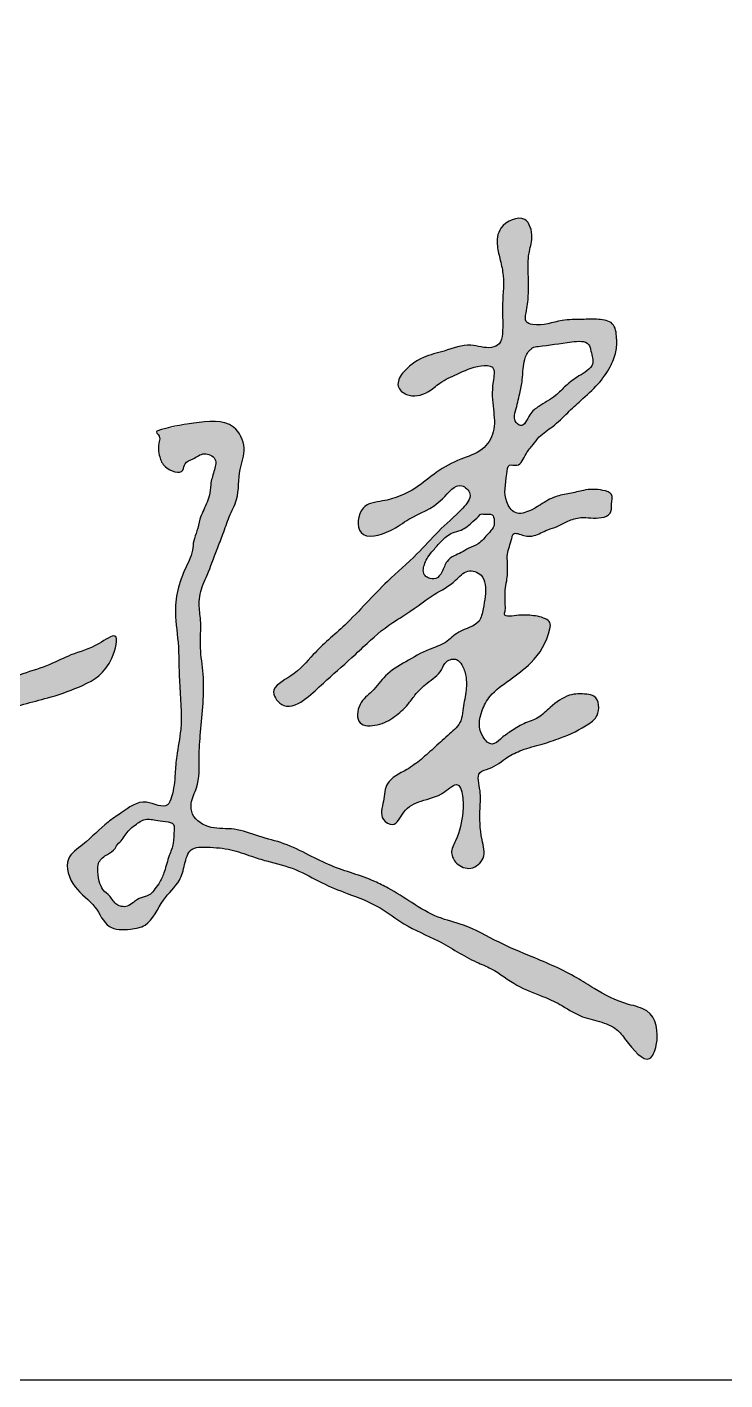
# Model space of a CAD drawing. Extents: x 28773 to 175644, y 7355 to 486294.
# Drawn here: x 151777 to 152197, y 141951 to 142765 of the extents above; entities that cross this region are included whole.
import ezdxf

# ---------------------------------------------------------------- set-up
doc = ezdxf.new("R2010")
doc.units = 0
doc.header["$LTSCALE"] = 1000
doc.header["$MEASUREMENT"] = 0
doc.layers.add('文字和字符', color=7, linetype='Continuous')

msp = doc.modelspace()

# ---------------------------------------------------------------- hatches: boundary and pattern name
at = {"layer": '文字和字符'}
h = msp.add_hatch(color=6, dxfattribs=at)
edge = h.paths.add_edge_path()
edge.add_spline(control_points=[(151399.21, 142613.22), (151399.44, 142613.18), (151424.33, 142614.33), (151437.08, 142627.97), (151455.79, 142634.66), (151473.65, 142637.11), (151492.49, 142627.44), (151497, 142607.67), (151494.49, 142589.5), (151492.58, 142572.06), (151476.99, 142555.3), (151462.75, 142535.69), (151443.28, 142515.42), (151421.51, 142496.47), (151404.26, 142472.25), (151382.44, 142457.99), (151370.45, 142442.51), (151361.48, 142434.85), (151357.74, 142427.59), (151363.17, 142419.01), (151377.55, 142426.37), (151392.91, 142424.42), (151410.26, 142408.5), (151397.88, 142387.21), (151392.92, 142368.47), (151388.02, 142353.53), (151381.98, 142340.46), (151381.97, 142327.62), (151379.07, 142318.15), (151384.07, 142309.88), (151391.42, 142309.29), (151394.82, 142304.48), (151398.56, 142299.25), (151405.53, 142301.98), (151412.51, 142303.12), (151420.62, 142307.55), (151429.83, 142312.69), (151440.94, 142316.18), (151450.42, 142323.39), (151461.13, 142329.85), (151474.11, 142337.59), (151488.25, 142346.01), (151501.3, 142354.49), (151513.58, 142362.95), (151528.26, 142371.85), (151539.34, 142382.83), (151554.96, 142388.9), (151551.95, 142399.62), (151551.14, 142408.29), (151550.93, 142418.45), (151552.75, 142428.12), (151553.28, 142438.52), (151555.94, 142449.11), (151561.01, 142464.8), (151574.74, 142479.02), (151586.55, 142497.09), (151599.07, 142508.71), (151607.9, 142517.88), (151617.22, 142525.79), (151615.81, 142539.64), (151619, 142557.5), (151624.37, 142576.45), (151627.31, 142609.01), (151630.54, 142643.07), (151627.85, 142679.28), (151626.73, 142703.54), (151620.25, 142720.12), (151615.22, 142730.47), (151610.06, 142745.43), (151602.9, 142733.57), (151586.77, 142727.84), (151584.21, 142751.51), (151595.85, 142763.39), (151612.69, 142764.57), (151627.07, 142753.83), (151635.9, 142737.8), (151642.92, 142717.35), (151643.85, 142697.07), (151643.71, 142677.88), (151643.81, 142658.97), (151643.42, 142634.94), (151645, 142607.67), (151639.43, 142580.68), (151641, 142563.31), (151635.27, 142543.2), (151655.52, 142553.41), (151666.85, 142564.5), (151687.61, 142577.25), (151708.74, 142584.97), (151727.56, 142594.17), (151745.81, 142601.44), (151765.87, 142592.1), (151770.98, 142571.79), (151766.65, 142554.33), (151759.17, 142536.74), (151741.45, 142523.08), (151721.37, 142502.27), (151695.23, 142480.58), (151667.86, 142459.53), (151646.08, 142438.51), (151629.17, 142426.73), (151607.25, 142417.05), (151612.19, 142389.6), (151605.36, 142369.85), (151605.44, 142357.68), (151603.23, 142348.67), (151614.66, 142346.87), (151624.95, 142347.23), (151642.28, 142344.66), (151662.9, 142346.03), (151683.77, 142345.04), (151700.53, 142350.55), (151715.7, 142353.35), (151731.67, 142360.6), (151752.32, 142365.95), (151771.31, 142375.38), (151789.99, 142380.43), (151805.12, 142388.53), (151817.07, 142390.91), (151833.58, 142403.06), (151827.42, 142377.83), (151812.32, 142368.98), (151788.43, 142360.39), (151765.4, 142355.73), (151743.78, 142345.78), (151723.62, 142339.34), (151701.21, 142334.87), (151677.47, 142333.09), (151650.97, 142330.62), (151627.24, 142329.91), (151611.47, 142332.5), (151601.47, 142333.71), (151598.23, 142321.13), (151594.59, 142285.39), (151586, 142236.3), (151582.29, 142187.63), (151579.59, 142162.5), (151591.22, 142149.98), (151601.37, 142148.38), (151614.61, 142149.37), (151629.42, 142168.82), (151651.39, 142186.28), (151667, 142214.66), (151684.6, 142231.95), (151693.67, 142253.38), (151706.63, 142270.71), (151711.58, 142287.18), (151730.13, 142306.99), (151729, 142282.76), (151719.95, 142267.95), (151708.86, 142245.28), (151691.85, 142224.51), (151677.14, 142198.25), (151653.34, 142175.29), (151631.41, 142147.29), (151610, 142134.7), (151594.66, 142121.28), (151583.15, 142130.32), (151577.37, 142139.88), (151567.09, 142149.75), (151565.53, 142169.37), (151570.15, 142191.03), (151569.48, 142217.14), (151572.68, 142243.32), (151576.31, 142268.8), (151579.5, 142295.43), (151583.3, 142317.87), (151587.9, 142336.03), (151585.3, 142348.16), (151574.74, 142354.68), (151566.98, 142363.11), (151563.63, 142374.39), (151548.32, 142374.26), (151536.84, 142359.85), (151515.12, 142343.9), (151491.87, 142328.51), (151463.86, 142315.38), (151440.81, 142301.71), (151421.07, 142284.96), (151399.87, 142287.02), (151389.79, 142275.91), (151379.51, 142269.42), (151369.85, 142273.2), (151364.02, 142267.26), (151364.96, 142257.92), (151363.17, 142245.8), (151368.66, 142232.67), (151369.42, 142216.93), (151356.21, 142201.92), (151353.4, 142181.75), (151347.49, 142165.25), (151336.63, 142149.03), (151356.17, 142142.97), (151357.69, 142161.71), (151367.42, 142175.54), (151378, 142182.98), (151392.59, 142200.81), (151387.38, 142178.76), (151379.95, 142171.05), (151373.85, 142162.01), (151369.02, 142153.61), (151363.05, 142146.83), (151358.17, 142140.23), (151353.2, 142129.49), (151340.83, 142132.18), (151326.85, 142120.9), (151326.86, 142145.57), (151328.8, 142158.26), (151331.52, 142172.99), (151337.58, 142184.1), (151342.58, 142196), (151351.78, 142206.44), (151354.33, 142219.75), (151354.16, 142232.76), (151352.68, 142244.38), (151347.1, 142256.25), (151343.29, 142272.96), (151347.22, 142294.35), (151356.56, 142314.21), (151364.4, 142335.76), (151374.62, 142355.35), (151379.25, 142373.47), (151383.51, 142386.09), (151387.96, 142394.05), (151387.77, 142404.34), (151373.42, 142409.51), (151360.11, 142402.96), (151346.81, 142395.62), (151334.04, 142394.7), (151323.22, 142396.14), (151310.07, 142405.38), (151342.51, 142421.36), (151354.93, 142447.82), (151393.24, 142486.4), (151423.49, 142518.66), (151448.82, 142551.17), (151465.8, 142567.54), (151480.16, 142584.65), (151484.03, 142605.8), (151473.1, 142621.1), (151453.11, 142627.17), (151439.44, 142603.68), (151415.31, 142602.7), (151395, 142591.67), (151382.52, 142615.51), (151399.1, 142613.24), (151399.21, 142613.22)], knot_values=[0, 0, 0, 0, 29.830329, 58.917813, 87.403057, 108.106156, 133.178165, 167.21185, 183.493575, 210.674955, 237.313626, 275.867732, 312.375317, 353.761043, 395.875537, 434.582879, 460.669761, 476.274997, 484.417806, 491.620343, 511.676156, 536.924503, 555.692553, 598.362356, 618.348177, 639.189191, 663.45492, 677.063063, 692.317653, 702.959274, 711.943659, 720.14469, 726.927846, 735.80548, 746.57076, 757.657127, 773.391329, 790.76732, 805.441898, 822.594095, 842.866694, 868.323001, 891.127033, 907.573393, 930.634575, 961.258613, 976.688727, 988.002723, 1001.170801, 1014.557807, 1029.617846, 1042.133039, 1057.768168, 1075.005198, 1109.99381, 1138.042246, 1164.89526, 1180.29965, 1191.874738, 1213.241442, 1232.349281, 1268.725268, 1294.322921, 1368.395782, 1410.724556, 1445.044845, 1469.944393, 1480.867815, 1499.328512, 1508.741629, 1526.286567, 1555.649157, 1570.573337, 1593.98259, 1617.984445, 1641.382666, 1669.439815, 1707.291974, 1725.035697, 1749.43332, 1786.029801, 1824.844218, 1863.911625, 1895.042411, 1908.396405, 1926.997455, 1954.733646, 1988.605585, 2022.407336, 2049.221687, 2076.673409, 2100.00089, 2131.565175, 2154.184674, 2175.023051, 2209.537897, 2244.846276, 2295.987218, 2350.394106, 2388.904508, 2420.906973, 2437.842954, 2481.538585, 2513.67034, 2525.068719, 2534.685067, 2544.923321, 2563.314623, 2581.768155, 2615.884833, 2650.046285, 2667.232328, 2688.872495, 2714.057646, 2739.784309, 2777.467879, 2801.534699, 2820.718126, 2846.219989, 2860.698517, 2879.243585, 2912.659008, 2940.608915, 2982.423161, 3010.685784, 3039.178412, 3070.401495, 3105.567192, 3138.040416, 3181.77967, 3202.070017, 3207.318711, 3220.228211, 3244.089956, 3371.102495, 3414.225609, 3453.462193, 3467.26996, 3480.300078, 3495.079726, 3519.973063, 3575.220664, 3613.131208, 3652.775903, 3675.917744, 3710.071084, 3737.577823, 3760.456026, 3779.026476, 3804.406012, 3842.427404, 3879.53793, 3916.903526, 3966.451123, 4017.131972, 4061.072175, 4074.638395, 4092.565028, 4109.947309, 4123.823044, 4149.665691, 4185.989873, 4217.238435, 4257.446297, 4295.790415, 4324.39685, 4369.00823, 4390.680082, 4401.809145, 4417.703641, 4439.204356, 4450.588858, 4460.404255, 4494.065203, 4522.530802, 4573.458554, 4609.521342, 4650.912748, 4685.917862, 4712.736046, 4730.120946, 4746.286022, 4759.95949, 4766.863435, 4776.672561, 4797.16942, 4817.291784, 4834.860476, 4859.323634, 4896.066848, 4914.918931, 4939.065769, 4952.349318, 4974.17708, 4996.946, 5022.500289, 5038.394722, 5059.260572, 5074.696393, 5090.132213, 5102.860644, 5115.363234, 5127.279907, 5137.839505, 5160.110254, 5171.91017, 5195.838718, 5221.384366, 5238.430758, 5255.298426, 5274.238989, 5291.838335, 5311.960699, 5328.55338, 5346.364767, 5359.960569, 5382.934513, 5416.477261, 5448.016954, 5474.30002, 5511.880375, 5539.40652, 5552.058861, 5566.94274, 5578.03298, 5588.729847, 5622.382906, 5636.081831, 5651.985781, 5673.57334, 5685.092373, 5703.046221, 5778.830378, 5827.289368, 5921.873186, 5965.463367, 5998.231583, 6019.778213, 6058.791881, 6074.951846, 6095.085564, 6133.666904, 6164.015928, 6195.290173, 6213.346315, 6227.672688, 6227.672688, 6227.672688, 6227.672688], degree=3, periodic=0)
edge = h.paths.add_edge_path(flags=16)
edge.add_spline(control_points=[(151607.84, 142498.2), (151607.74, 142498.13), (151598.95, 142490.81), (151596.53, 142482.66), (151590.26, 142474.81), (151585.56, 142467.22), (151580.25, 142458.34), (151576.46, 142448.01), (151571.11, 142437.93), (151568.55, 142428.87), (151567.3, 142421.76), (151567.41, 142415.4), (151567.86, 142410.01), (151569.39, 142405.13), (151575.73, 142403.01), (151581.67, 142409.35), (151590.48, 142413.56), (151597.5, 142420.72), (151605.55, 142424.79), (151608.84, 142432), (151607.32, 142440.35), (151608.17, 142450.98), (151607.3, 142463.34), (151614.12, 142472.92), (151618.08, 142482.26), (151616.67, 142490.45), (151618.74, 142498.53), (151612.87, 142499.95), (151607.88, 142498.23), (151607.84, 142498.2)], knot_values=[0, 0, 0, 0, 15.16178, 26.885115, 40.319645, 54.966413, 64.568744, 83.231373, 100.644648, 111.873825, 122.261764, 130.597594, 138.137919, 145.255344, 149.904189, 163.057972, 176.277051, 191.533217, 204.002706, 212.709306, 222.244258, 238.518955, 257.638434, 271.136509, 286.704711, 297.422187, 307.353728, 313.519692, 320.456367, 320.456367, 320.456367, 320.456367], degree=3, periodic=0)
edge = h.paths.add_edge_path(flags=16)
edge.add_spline(control_points=[(151629.93, 142517.06), (151630.16, 142517.24), (151651.6, 142533.96), (151666.13, 142545.03), (151683.77, 142556.9), (151702.6, 142568.61), (151723.35, 142570), (151740.79, 142576.83), (151750.05, 142569.87), (151757.79, 142562.46), (151748.09, 142546.05), (151727.78, 142532.28), (151708.08, 142506.76), (151684.39, 142490.09), (151666.72, 142475.74), (151652.45, 142463.86), (151639.89, 142454.5), (151629.82, 142447.44), (151625.87, 142439.06), (151614.3, 142436.13), (151617.05, 142452.22), (151616.91, 142464.24), (151629.47, 142473.96), (151627.91, 142487.35), (151628.01, 142498.57), (151628.51, 142506.77), (151627.53, 142512.48), (151629.89, 142517.03), (151629.93, 142517.06)], knot_values=[0, 0, 0, 0, 36.430419, 65.187197, 91.419752, 121.899033, 155.898168, 179.129599, 191.187594, 202.563458, 218.937757, 256.902618, 310.337733, 348.658026, 377.380118, 405.122206, 425.745844, 443.117225, 454.890005, 463.601594, 481.231921, 499.962837, 517.902498, 538.606138, 551.160941, 565.957672, 570.889886, 577.866804, 577.866804, 577.866804, 577.866804], degree=3, periodic=0)
edge = h.paths.add_edge_path(flags=16)
edge.add_spline(control_points=[(151569.78, 142381.97), (151569.77, 142382.08), (151575.65, 142391.69), (151582.09, 142394.19), (151587.33, 142397.66), (151595.14, 142398.09), (151592.52, 142388.52), (151593.63, 142380.98), (151592.6, 142373.04), (151591, 142366.61), (151590.71, 142361.29), (151586.62, 142358.95), (151581.77, 142360.38), (151578.95, 142365.49), (151575.8, 142370.02), (151572.85, 142374.89), (151569.17, 142377.01), (151569.78, 142381.95), (151569.78, 142381.97)], knot_values=[0, 0, 0, 0, 13.966431, 26.642221, 32.867363, 40.668687, 50.865474, 62.813241, 75.541774, 82.709236, 91.158043, 95.563358, 100.25464, 110.515602, 118.401257, 123.681007, 133.675528, 136.491121, 136.491121, 136.491121, 136.491121], degree=3, periodic=0)
edge = h.paths.add_edge_path(flags=16)
edge.add_spline(control_points=[(151364.35, 142295.03), (151364.36, 142295.12), (151369.89, 142304.63), (151378.35, 142302.31), (151384.75, 142300.79), (151389.46, 142298.19), (151390.16, 142292.65), (151387.89, 142288.24), (151386.33, 142282.6), (151380.9, 142280.17), (151373.99, 142279.31), (151364.5, 142277.48), (151362.47, 142286.22), (151361.45, 142290.75), (151364.35, 142294.98), (151364.35, 142295.03)], knot_values=[0, 0, 0, 0, 11.122688, 25.410392, 33.76565, 39.259742, 46.34399, 54.032835, 60.099225, 69.754386, 75.753906, 90.734986, 100.54138, 106.793197, 112.698594, 112.698594, 112.698594, 112.698594], degree=3, periodic=0)
h = msp.add_hatch(color=6, dxfattribs=at)
edge = h.paths.add_edge_path()
edge.add_spline(control_points=[(152003.05, 142556.48), (152003.16, 142556.61), (152015.69, 142568.18), (152028.76, 142569.2), (152042.93, 142575.45), (152053.95, 142570.61), (152062.22, 142573.82), (152063.8, 142583.63), (152062.37, 142596.87), (152064.61, 142611.92), (152061.94, 142624.2), (152059.45, 142633.5), (152060.29, 142645.87), (152077.84, 142653.49), (152082.02, 142638.17), (152078.23, 142627.84), (152078.69, 142615.91), (152078.92, 142603.71), (152077.94, 142594.98), (152076.08, 142587.11), (152086.51, 142584.17), (152096.79, 142588.82), (152110.48, 142588.74), (152120.22, 142589.23), (152130.74, 142587.62), (152132, 142577.65), (152131.8, 142568.92), (152127.76, 142559.23), (152120.56, 142549.25), (152111.03, 142540.93), (152101.94, 142532.49), (152094.19, 142524.55), (152085.84, 142519.68), (152081.46, 142513.14), (152076.59, 142508.28), (152074.1, 142499.73), (152066.17, 142502.51), (152065.44, 142490.85), (152063.05, 142482.26), (152070.4, 142470.64), (152079.67, 142473.48), (152086.8, 142477.99), (152094.31, 142482.78), (152103.49, 142483.94), (152112.94, 142486.7), (152121.13, 142487.08), (152130.15, 142484.3), (152128.33, 142477.85), (152129.07, 142471.6), (152120.08, 142468.4), (152111.69, 142470.77), (152102.51, 142467.94), (152096.42, 142464.29), (152089.32, 142462.33), (152083.04, 142458.58), (152076.26, 142458.18), (152069.5, 142461.74), (152068.32, 142454.4), (152065.71, 142449.4), (152066.19, 142442.05), (152066.24, 142436.75), (152065.73, 142431.26), (152064.56, 142426.29), (152064.91, 142421.37), (152064.7, 142417.31), (152065.11, 142414.36), (152063.16, 142409.27), (152073.23, 142411.43), (152080.26, 142410.99), (152087.06, 142410.27), (152092.34, 142406.84), (152090.5, 142395.64), (152082.67, 142383.27), (152067.81, 142372.33), (152056.2, 142364.29), (152049.37, 142352.23), (152048.05, 142340.5), (152056.68, 142331.72), (152062.42, 142337.42), (152068.37, 142341.31), (152075.73, 142346.3), (152085.03, 142348.79), (152092.64, 142356.76), (152102.08, 142363.85), (152111.77, 142363.98), (152121.08, 142362.44), (152122.12, 142350.96), (152111.82, 142343.19), (152100.41, 142337.9), (152086.62, 142333.31), (152075.61, 142330.7), (152064.87, 142325.43), (152058.03, 142319.2), (152046.61, 142316.82), (152050.55, 142305.07), (152049.17, 142292.48), (152049.64, 142278.94), (152053.79, 142265.19), (152044.46, 142257.07), (152035.47, 142260.79), (152031.17, 142268.51), (152037.02, 142278.52), (152039.26, 142289.99), (152039.71, 142300.46), (152037.11, 142312.68), (152026.02, 142301.87), (152015.04, 142300.34), (152003.44, 142294.85), (151998.97, 142282.87), (151988.53, 142289.11), (151992.14, 142299.31), (151992.42, 142311.97), (152004.97, 142317.36), (152014.42, 142324.41), (152022.75, 142332.05), (152030.82, 142339.35), (152038.44, 142345.96), (152039.28, 142355.51), (152041.33, 142364.21), (152041.71, 142373.8), (152039.44, 142380.53), (152035.48, 142385.56), (152028.62, 142383.94), (152026.13, 142375.93), (152017.81, 142370.85), (152011, 142363.98), (152005.63, 142356.26), (151998.2, 142349.54), (151989.04, 142344.56), (151974.79, 142343.97), (151976.09, 142358.91), (151985.64, 142365.08), (151992.65, 142376.01), (152005.32, 142383.28), (152017.14, 142390.26), (152029.2, 142393.79), (152036.92, 142402.69), (152049.53, 142404.54), (152051.9, 142417.49), (152054, 142426.63), (152050.71, 142436.4), (152041.25, 142439.27), (152033.76, 142429.72), (152019.39, 142422.72), (152008.36, 142413.36), (151993.94, 142405.03), (151984.07, 142396.48), (151970.14, 142383.12), (151957.27, 142372.32), (151945.81, 142360.99), (151932.51, 142352.87), (151921.27, 142367.13), (151939.02, 142374.95), (151950.07, 142389.44), (151971.67, 142407.07), (151990.37, 142429.13), (152010.69, 142446.11), (152024.83, 142462.41), (152036.25, 142471.74), (152046.11, 142483.17), (152036.09, 142492.69), (152024.94, 142475.82), (152009.11, 142471.3), (151995.82, 142460.66), (151974.44, 142454.88), (151976.59, 142478.13), (151994.61, 142479.58), (152009.82, 142485.57), (152023.37, 142497.64), (152036.96, 142504.95), (152051.24, 142509.14), (152059.24, 142521.38), (152057.46, 142536.24), (152056.31, 142547.57), (152059.44, 142561.51), (152046.35, 142560.98), (152037.17, 142556.43), (152025.85, 142551.62), (152017.74, 142543.73), (152007.34, 142541.79), (151997.84, 142547.86), (152002.99, 142556.41), (152003.05, 142556.48)], knot_values=[0, 0, 0, 0, 21.814226, 40.014518, 62.705103, 80.181203, 87.059593, 95.960741, 117.525979, 144.48919, 157.446323, 169.514731, 184.787555, 205.834293, 221.965238, 235.360358, 252.742704, 270.71375, 285.202589, 292.391017, 298.294038, 323.168932, 339.890762, 353.677583, 365.620364, 378.129251, 389.526685, 402.989381, 420.611403, 440.531037, 455.37129, 472.336878, 486.5792, 494.822314, 504.352288, 516.704907, 522.699181, 530.27695, 553.639261, 565.149337, 577.864888, 587.528817, 601.603428, 613.797645, 625.753182, 641.937729, 649.9788, 657.766267, 665.645468, 673.686615, 691.069983, 702.267642, 712.223711, 720.551303, 732.907569, 741.299569, 750.370401, 754.159277, 767.819998, 775.008381, 783.993926, 790.014194, 797.893351, 805.081778, 810.473088, 814.666318, 817.720913, 829.769177, 838.760629, 852.283854, 856.964277, 862.355586, 894.641394, 917.573479, 938.655869, 952.338385, 974.413595, 984.091028, 992.098792, 1002.565424, 1015.429981, 1028.359865, 1041.617731, 1060.692449, 1075.149999, 1081.330321, 1097.650211, 1107.252151, 1133.82575, 1149.932866, 1167.658992, 1180.945792, 1198.851742, 1207.212315, 1222.48382, 1236.906949, 1263.262694, 1278.557776, 1291.815576, 1304.435541, 1313.922398, 1324.654884, 1349.142625, 1361.020488, 1372.838601, 1385.371679, 1406.33795, 1423.525104, 1437.340436, 1446.079862, 1461.351368, 1476.168885, 1496.200813, 1510.803882, 1526.560496, 1542.662576, 1557.114579, 1565.766985, 1581.249459, 1594.824166, 1604.755407, 1610.756543, 1619.414177, 1627.419657, 1643.634371, 1658.03725, 1667.713087, 1682.728431, 1698.677316, 1713.209272, 1728.480822, 1743.495369, 1760.340716, 1781.062409, 1803.083586, 1817.90876, 1831.829559, 1851.204785, 1861.937228, 1882.369986, 1890.726834, 1902.273459, 1915.005119, 1936.427946, 1969.389218, 1974.338724, 2005.754245, 2023.168452, 2055.026844, 2074.268902, 2093.867831, 2107.78631, 2127.599717, 2153.412209, 2189.440129, 2240.453356, 2274.08225, 2299.89394, 2328.106323, 2341.387876, 2350.989816, 2370.530551, 2403.28468, 2421.19063, 2445.869309, 2466.302067, 2483.491087, 2513.600141, 2534.81948, 2557.988589, 2577.732832, 2594.915337, 2613.696208, 2636.660478, 2648.798069, 2658.352665, 2679.53953, 2695.582632, 2708.030864, 2726.091721, 2735.787779, 2747.159611, 2747.159611, 2747.159611, 2747.159611], degree=3, periodic=0)
edge = h.paths.add_edge_path(flags=16)
edge.add_spline(control_points=[(152049.75, 142471.55), (152049.71, 142471.5), (152043.8, 142465.79), (152039.71, 142462.23), (152031.82, 142460.72), (152026.5, 142455.86), (152021.97, 142450.63), (152018.32, 142446.37), (152015.98, 142441.67), (152014.68, 142436.16), (152018.76, 142432.97), (152023.62, 142432.39), (152027.43, 142437.46), (152028.83, 142443.33), (152033.75, 142446.84), (152038.56, 142448.57), (152042.99, 142451.71), (152049.65, 142453.83), (152053.57, 142459.21), (152057.82, 142463.45), (152058.51, 142467.58), (152057.17, 142472.47), (152053.57, 142471.75), (152049.77, 142471.58), (152049.75, 142471.55)], knot_values=[0, 0, 0, 0, 8.439041, 20.62857, 28.097042, 39.877603, 49.765051, 57.178901, 62.854461, 72.258155, 76.58164, 82.950578, 90.312624, 100.188639, 107.6845, 114.090351, 121.535477, 130.11106, 142.317774, 148.462757, 154.387511, 159.526625, 165.895648, 169.459976, 169.459976, 169.459976, 169.459976], degree=3, periodic=0)
edge = h.paths.add_edge_path(flags=16)
edge.add_spline(control_points=[(152079.81, 142570.54), (152079.76, 142570.49), (152075.72, 142564.49), (152075.55, 142558.98), (152075.09, 142551.85), (152073.32, 142543.49), (152071.59, 142535.56), (152069.44, 142528.37), (152075.59, 142522.54), (152079.05, 142532.25), (152085.93, 142537.53), (152094.57, 142541.85), (152101.41, 142549.57), (152108.89, 142555.05), (152119.12, 142560.39), (152116.53, 142568.53), (152114.93, 142576.41), (152100.06, 142575.08), (152089.79, 142572.44), (152081.91, 142572.72), (152079.83, 142570.55), (152079.81, 142570.54)], knot_values=[0, 0, 0, 0, 9.334311, 17.140719, 26.361451, 38.018579, 52.789195, 61.01517, 67.124154, 79.068588, 89.242621, 105.885881, 117.802758, 131.460083, 146.451071, 157.202444, 163.309657, 177.435607, 205.630785, 210.588468, 213.165382, 213.165382, 213.165382, 213.165382], degree=3, periodic=0)
h = msp.add_hatch(color=6, dxfattribs=at)
edge = h.paths.add_edge_path()
edge.add_spline(control_points=[(151855.29, 142521.73), (151855.52, 142521.81), (151880.52, 142527.71), (151900.22, 142529.55), (151909.91, 142511.61), (151903.69, 142497.18), (151905.19, 142482.48), (151898.46, 142470.4), (151895.31, 142460.16), (151890.52, 142448.61), (151887.03, 142438.35), (151882.1, 142427.86), (151879.99, 142418.56), (151882.26, 142405.85), (151880.71, 142391.72), (151884.75, 142369.38), (151881.82, 142347.25), (151880.36, 142324.65), (151881.19, 142309.69), (151875.3, 142299.27), (151876.36, 142288.59), (151888.02, 142281.89), (151902.38, 142283.58), (151916.62, 142277.67), (151932.13, 142274.32), (151946.18, 142267.07), (151963.88, 142258.24), (151980.77, 142254.02), (151996.72, 142245.92), (152008.96, 142238.05), (152023.41, 142228.9), (152042.5, 142224.91), (152060.2, 142214.24), (152083.42, 142204.75), (152103.06, 142196.47), (152121.17, 142184.61), (152134.81, 142177.47), (152154.53, 142174), (152158.09, 142157.35), (152150.78, 142138.67), (152138.63, 142153.78), (152131.77, 142163.25), (152121.18, 142167.25), (152108.98, 142169.68), (152098.58, 142177.12), (152085.66, 142182.74), (152070.86, 142187.95), (152059.24, 142197.86), (152042.22, 142204.39), (152025.92, 142215.64), (152005.01, 142223.66), (151988.78, 142236.81), (151971.29, 142243.15), (151953.99, 142249.95), (151938.9, 142259.13), (151923.96, 142262.46), (151911.04, 142266.4), (151899.33, 142270.81), (151887.58, 142271.66), (151874.53, 142271.91), (151871.87, 142260.88), (151869.14, 142249.71), (151857.32, 142240.1), (151852.08, 142224.53), (151838.25, 142221.96), (151824.59, 142221.77), (151818.71, 142237.94), (151804.78, 142245.73), (151798.23, 142264.58), (151813.71, 142274.6), (151822.73, 142285.09), (151835.7, 142293.25), (151846.69, 142302.32), (151861.11, 142293.36), (151865.45, 142305.1), (151866.16, 142314.55), (151867.12, 142328.29), (151871.23, 142346.6), (151868.21, 142369.59), (151868.8, 142393.93), (151865.32, 142413.26), (151867.97, 142428.02), (151872.17, 142439.37), (151876.88, 142447.57), (151877.09, 142455.99), (151879.77, 142461.91), (151881.01, 142469.7), (151884.4, 142476.36), (151887.17, 142483.18), (151887.43, 142490.11), (151889.36, 142496.98), (151892.11, 142505.43), (151883.15, 142509.7), (151878, 142504.79), (151871.62, 142503.35), (151871.39, 142494.79), (151859.76, 142498.92), (151856.32, 142506.74), (151856.13, 142513.77), (151857.19, 142518.35), (151855.25, 142521.71), (151855.29, 142521.73)], knot_values=[0, 0, 0, 0, 31.567408, 64.804615, 84.514899, 102.449572, 127.665217, 143.393176, 158.761139, 172.306084, 195.386314, 203.777391, 220.63047, 233.896682, 257.032253, 279.176201, 327.700844, 348.661996, 374.096735, 388.033075, 396.915328, 415.877792, 435.250381, 456.66983, 478.431065, 501.305126, 522.015154, 560.722472, 573.046245, 596.2976, 621.456877, 643.421109, 676.452722, 706.559804, 747.979879, 764.804525, 796.369237, 812.756663, 842.42195, 854.740888, 879.873646, 891.588111, 907.370515, 923.988969, 943.623296, 959.405623, 982.733778, 1008.381509, 1021.700495, 1058.208083, 1090.24983, 1114.093944, 1144.201026, 1166.925646, 1191.573171, 1217.002209, 1229.971469, 1248.063792, 1268.029249, 1281.440462, 1294.753802, 1308.690116, 1329.858381, 1355.865323, 1368.43417, 1386.209945, 1406.30905, 1430.06276, 1453.845898, 1470.989804, 1499.087867, 1512.54167, 1535.266273, 1553.042048, 1560.571233, 1580.172383, 1594.917168, 1617.197884, 1657.975453, 1689.943564, 1718.67234, 1738.776712, 1751.36341, 1769.195262, 1777.025624, 1785.794542, 1795.901638, 1809.568461, 1816.675984, 1826.397683, 1837.686133, 1847.881877, 1857.816128, 1868.115168, 1875.917125, 1881.585263, 1896.597226, 1905.82176, 1918.671785, 1923.218896, 1927.782629, 1927.782629, 1927.782629, 1927.782629], degree=3, periodic=0)
edge = h.paths.add_edge_path(flags=17)
edge.add_spline(control_points=[(151825.54, 142267.32), (151825.48, 142267.28), (151819.81, 142263.62), (151819.72, 142257.65), (151820.14, 142251.94), (151822.38, 142245.6), (151827.64, 142242.37), (151829.89, 142237.26), (151834.12, 142235.81), (151837.92, 142235.77), (151840.8, 142238.2), (151843.99, 142240.77), (151847.71, 142241.72), (151851.75, 142243.2), (151854.26, 142246.86), (151857.62, 142251.08), (151860.28, 142258.06), (151862.22, 142265.92), (151865.73, 142273.97), (151865.36, 142279.87), (151866.14, 142287.33), (151856.06, 142287.01), (151848.4, 142289.55), (151842.73, 142285.33), (151838.66, 142282.28), (151836.11, 142278.77), (151834.01, 142275.34), (151831.13, 142273.14), (151829.88, 142269.67), (151825.6, 142267.35), (151825.54, 142267.32)], knot_values=[0, 0, 0, 0, 9.663903, 14.696519, 25.589324, 33.287033, 41.448102, 50.312117, 54.669885, 59.317586, 65.471876, 69.610934, 76.339168, 81.250991, 86.994431, 94.228062, 103.814692, 117.550507, 128.275999, 139.362893, 142.658643, 157.109971, 167.517587, 177.222957, 183.783609, 188.977779, 195.04957, 200.641099, 203.083872, 211.139425, 211.139425, 211.139425, 211.139425], degree=3, periodic=0)

# ---------------------------------------------------------------- linework, layer by layer
msp.add_line((145644.07, 141951.41), (153644.07, 141951.41))
at = {"layer": '文字和字符', "color": 6}
for points, start_tangent, end_tangent in [([(151399.21, 142613.22), (151420.47, 142616.4), (151438.54, 142627.03), (151457.67, 142634.46), (151472.55, 142635.52), (151488.5, 142627.03), (151495.94, 142603.66), (151494.88, 142591.97), (151490.62, 142572.85), (151479.31, 142557.34), (151461.92, 142535.67), (151443.85, 142516.55), (151422.47, 142495.76), (151402.4, 142472.99), (151381.14, 142454.94), (151368.38, 142441.13), (151360.74, 142432.87), (151358.81, 142427.33), (151361.43, 142422.85), (151375.82, 142424.13), (151393.89, 142422), (151403.46, 142412.44), (151397.12, 142382.35), (151392.82, 142368.61), (151388.01, 142354.38), (151382.48, 142337.79), (151381.5, 142328.03), (151380.68, 142317.07), (151385, 142310.74), (151391.05, 142308.43), (151395.09, 142304.11), (151398.55, 142300.66), (151404.88, 142301.52), (151412.38, 142303.54), (151419.58, 142306.99), (151429.66, 142312.18), (151441.19, 142317.07), (151450.03, 142322.88), (151460.5, 142329.45), (151473.04, 142336.95), (151488.73, 142346.44), (151502.52, 142355.39), (151512.36, 142361.99), (151526.19, 142371.21), (151544.06, 142384.16), (151552.99, 142390.79), (151552.38, 142398.92), (151551.25, 142408.34), (151551.25, 142417.99), (151552.6, 142428.76), (151553.5, 142437.73), (151555.97, 142448.72), (151560.23, 142460.39), (151575.16, 142480.72), (151587.37, 142496.82), (151600.87, 142510.69), (151608.78, 142518.48), (151614.44, 142524.61), (151616.52, 142539.86), (151618.45, 142553.5), (151624.13, 142579.09), (151626.27, 142597.41), (151629.35, 142650.7), (151627.87, 142681.17), (151625, 142705.74), (151618.95, 142722.63), (151615.75, 142729.82), (151608.56, 142741.01), (151603.76, 142736.22), (151591.76, 142732.22), (151587.76, 142753), (151594.96, 142760.99), (151611.75, 142762.59), (151626.15, 142753), (151634.95, 142738.61), (151641.34, 142719.43), (151643.74, 142692.26), (151643.74, 142679.47), (151643.74, 142661.89), (151643.74, 142635.52), (151643.74, 142607.55), (151640.54, 142579.58), (151638.94, 142557.2), (151638.14, 142547.61), (151650.94, 142551.6), (151666.93, 142563.59), (151687.73, 142576.38), (151710.12, 142585.97), (151727.71, 142593.96), (151746.91, 142598.76), (151762.1, 142591.56), (151769.3, 142569.99), (151766.1, 142554), (151759.7, 142540.42), (151742.11, 142522.83), (151723.71, 142505.25), (151695.72, 142481.28), (151665.33, 142456.5), (151644.54, 142438.12), (151625.35, 142425.33), (151614.95, 142418.94), (151609.49, 142387.93), (151605.63, 142365.1), (151605, 142356.91), (151605, 142349.98), (151611.93, 142347.46), (151625.17, 142346.83), (151638.41, 142345.57), (151663, 142345.57), (151687.58, 142346.83), (151699.56, 142349.98), (151714.69, 142353.76), (151731.71, 142360.06), (151749.36, 142365.73), (151774.58, 142375.81), (151790.97, 142381.48), (151803.58, 142387.15), (151820.6, 142394.08), (151830.06, 142398.49), (151828.16, 142385.26), (151810.51, 142368.88), (151791.6, 142361.95), (151762.6, 142353.76), (151743.69, 142346.2), (151724.15, 142339.9), (151702.08, 142335.49), (151676.87, 142332.97), (151653.54, 142331.08), (151622.02, 142331.08), (151607.52, 142332.97), (151603.74, 142332.97), (151599.32, 142324.78), (151596.8, 142307.77), (151584.8, 142217.02), (151581.98, 142186.08), (151584.8, 142157.94), (151591.84, 142150.91), (151600.99, 142148.8), (151611.55, 142150.2), (151624.92, 142162.16), (151652.37, 142191), (151667.85, 142213.51), (151685.45, 142236.02), (151693.19, 142250.79), (151705.86, 142271.89), (151715.01, 142289.47), (151727.68, 142300.02), (151728.38, 142286.66), (151721.35, 142269.78), (151707.97, 142245.86), (151692.49, 142224.06), (151677.71, 142201.55), (151654.04, 142174.81), (151629.14, 142148.09), (151603.8, 142129.1), (151595.36, 142124.18), (151584.1, 142130.51), (151576.35, 142140.36), (151570.02, 142148.09), (151566.5, 142166.38), (151569.32, 142192.41), (151570.02, 142214.91), (151572.83, 142243.75), (151576.53, 142271.14), (151579.17, 142291.58), (151584.8, 142323.24), (151586.91, 142338.71), (151584.8, 142346.45), (151576.35, 142354.18), (151566.5, 142366.14), (151562.28, 142373.18), (151555.24, 142373.88), (151535.42, 142359.89), (151519.34, 142347.15), (151488.37, 142327.46), (151465.24, 142315.6), (151439.81, 142300.02), (151417.99, 142287.36), (151398.99, 142283.85), (151389.13, 142276.11), (151378.57, 142271.19), (151368.72, 142271.19), (151365.2, 142267.67), (151364.5, 142260.63), (151364.5, 142245.86), (151368.02, 142231.8), (151368.02, 142219.13), (151359.57, 142203.66), (151351.83, 142178.34), (151346.9, 142165.68), (151342.68, 142148.8), (151351.83, 142145.98), (151358.87, 142160.05), (151367.31, 142174.12), (151380.69, 142186.78), (151389.13, 142194.52), (151386.32, 142179.75), (151379.98, 142170.6), (151373.65, 142161.46), (151368.72, 142153.72), (151363.09, 142146.69), (151358.16, 142139.65), (151353.94, 142133.32), (151338.45, 142129.1), (151330.71, 142125.59), (151327.19, 142142.47), (151329.3, 142160.75), (151332.12, 142172.71), (151337.18, 142183.77), (151343.38, 142195.92), (151350.42, 142206.47), (151353.94, 142220.54), (151353.94, 142232.5), (151351.83, 142245.16), (151348.31, 142254.3), (151344.79, 142270.48), (151348.31, 142294.4), (151356.75, 142315.5), (151363.79, 142333.08), (151374.61, 142357.91), (151380.47, 142376.86), (151383.55, 142385.44), (151387.37, 142395.47), (151386.33, 142403.39), (151379.44, 142406.84), (151355.99, 142400.64), (151347.03, 142396.5), (151335.65, 142395.12), (151320.48, 142398.57), (151314.27, 142404.08), (151323.93, 142412.7), (151361.37, 142452.45), (151384.95, 142478.21), (151430.86, 142528.6), (151451.05, 142552.66), (151467.36, 142569.74), (151476.68, 142582.16), (151479.79, 142610.1), (151472.8, 142619.41), (151458.82, 142623.29), (151436.29, 142606.99), (151415.32, 142600.78), (151392.8, 142600.01), (151388.91, 142612.43), (151399.21, 142613.22)], (0.984905, -0.173097), (0.984905, -0.173097)), ([(152003.05, 142556.48), (152015.58, 142565.98), (152028.1, 142569.86), (152044.09, 142573.32), (152056.61, 142572.02), (152061.1, 142574.13), (152063.09, 142580.22), (152063.09, 142595.76), (152063.52, 142615.19), (152061.83, 142624.37), (152060.07, 142632.89), (152062.23, 142643.68), (152076.48, 142648.86), (152080.8, 142638.07), (152079.08, 142628.57), (152078.64, 142616.05), (152078.64, 142603.1), (152077.35, 142592.74), (152077.35, 142587.56), (152081.24, 142585.84), (152099.01, 142588.14), (152111.04, 142588.86), (152120.98, 142588.86), (152129.18, 142586.27), (152131.78, 142577.63), (152131.34, 142569.43), (152127.89, 142560.37), (152120.55, 142550), (152110.18, 142540.08), (152102.36, 142532.77), (152093.33, 142524.53), (152085.24, 142518.21), (152081.54, 142513.57), (152077.35, 142508.13), (152071.73, 142501.22), (152067.41, 142501.22), (152065.68, 142496.04), (152065.68, 142479.21), (152070.87, 142472.73), (152079.94, 142474.03), (152085.99, 142477.48), (152094.94, 142482.26), (152103.51, 142484.18), (152111.91, 142486.11), (152123.57, 142486.11), (152128.75, 142483.52), (152128.75, 142477.91), (152127.89, 142472.3), (152122.71, 142469.71), (152110.18, 142469.71), (152102.4, 142467.55), (152095.95, 142464.41), (152090.31, 142462.37), (152082.1, 142458.92), (152076.05, 142458.92), (152069.57, 142459.78), (152068.71, 142457.19), (152066.12, 142447.69), (152066.12, 142442.51), (152066.12, 142436.04), (152065.68, 142431.72), (152064.82, 142426.11), (152064.82, 142420.93), (152064.82, 142417.04), (152064.82, 142414.02), (152064.39, 142411.86), (152073.03, 142411), (152079.51, 142411), (152089.01, 142408.84), (152091.6, 142406.68), (152091.6, 142402.8), (152080.22, 142382.5), (152067.37, 142372.11), (152055.75, 142362.33), (152050.85, 142353.77), (152051.47, 142337.87), (152056.97, 142333.59), (152061.87, 142336.65), (152067.97, 142341.08), (152075.94, 142345.82), (152084.5, 142349.49), (152091.85, 142355.6), (152103.47, 142362.94), (152113.87, 142363.55), (152118.15, 142362.33), (152119.99, 142350.71), (152115.09, 142345.82), (152097.96, 142337.26), (152086.95, 142333.59), (152074.71, 142329.92), (152066.15, 142325.64), (152055.14, 142318.92), (152049.63, 142316.47), (152049.63, 142305.47), (152049.63, 142295.07), (152050.85, 142276.12), (152051.47, 142265.11), (152044.12, 142259), (152035.56, 142262.06), (152032.5, 142268.17), (152034.95, 142275.51), (152039.23, 142292.63), (152039.23, 142301.19), (152036.17, 142309.14), (152028.22, 142304.86), (152014.15, 142299.35), (152003.74, 142292.63), (151997.01, 142285.29), (151991.51, 142288.35), (151991.51, 142299.35), (151993.96, 142309.75), (152005.58, 142318.31), (152014.15, 142324.42), (152022.65, 142331.94), (152031.28, 142339.71), (152038.01, 142347.65), (152039.23, 142353.77), (152041.06, 142364.77), (152041.06, 142374.56), (152038.62, 142381.28), (152035.56, 142384.34), (152029.44, 142383.12), (152026.38, 142378.22), (152017.82, 142370.28), (152010.47, 142362.94), (152006.19, 142357.44), (151998.24, 142350.1), (151987.84, 142345.21), (151977.44, 142346.43), (151977.44, 142357.44), (151984.78, 142365.39), (151992.73, 142374.56), (152004.97, 142383.12), (152019.04, 142390.45), (152028.83, 142394.73), (152036.78, 142400.85), (152049.02, 142407.57), (152051.47, 142414.91), (152052.69, 142429.58), (152050.24, 142435.09), (152042.29, 142437.53), (152034.95, 142432.03), (152022.1, 142423.47), (152002.52, 142410.02), (151999.46, 142408.18), (151981.72, 142394.12), (151972.54, 142385.56), (151955.41, 142370.28), (151945.01, 142361.11), (151931.55, 142356.83), (151925.43, 142364.77), (151935.83, 142374.56), (151949.29, 142387.4), (151968.26, 142405.13), (151993.96, 142431.42), (152011.7, 142447.93), (152024.55, 142461.38), (152039.23, 142475.44), (152043.51, 142484), (152038.62, 142488.89), (152026.99, 142480.94), (152006.8, 142468.71), (151995.79, 142461.99), (151978.05, 142460.77), (151979.27, 142475.44), (151990.9, 142479.72), (152011.09, 142487.67), (152023.32, 142496.84), (152038.01, 142504.79), (152050.85, 142510.9), (152057.58, 142521.3), (152057.66, 142534.83), (152057.45, 142551.38), (152057.07, 142560.12), (152050.23, 142560.88), (152035.78, 142555.94), (152025.51, 142550.62), (152018.29, 142545.3), (152005.36, 142543.78), (152000.42, 142548.72), (152003.05, 142556.48)], (0.662995, 0.748624), (0.662995, 0.748624)), ([(152079.81, 142570.54), (152076.53, 142564.67), (152075.53, 142559.14), (152075, 142552.51), (152073.47, 142544.25), (152071.03, 142533.89), (152070.74, 142527.97), (152074, 142525.01), (152079.62, 142531.52), (152084.96, 142536.55), (152095.03, 142543.07), (152101.25, 142548.99), (152109.14, 142554.87), (152117.25, 142562.01), (152116.36, 142569.71), (152114.88, 142573.85), (152104.8, 142575.33), (152084.66, 142572.67), (152081.2, 142571.77), (152079.81, 142570.54)], (-0.774883, -0.632104), (-0.774883, -0.632104)), ([(151855.29, 142521.73), (151877.53, 142526.49), (151901.36, 142524.11), (151907.72, 142511.41), (151905.34, 142498.7), (151903.18, 142480.66), (151898.81, 142470.2), (151895.01, 142459.8), (151891.47, 142450.7), (151885.47, 142435.19), (151883.09, 142429.63), (151880.71, 142417.72), (151881.5, 142408.19), (151881.5, 142391.52), (151883.09, 142375.64), (151881.5, 142340.71), (151880.71, 142325.62), (151879.12, 142307.36), (151875.94, 142297.84), (151876.74, 142291.49), (151887.86, 142283.55), (151901.77, 142282.39), (151916.62, 142278.17), (151931.66, 142273.74), (151946.65, 142266.87), (151960.15, 142260.52), (151986.37, 142250.99), (151994.31, 142247.03), (152008.62, 142238.29), (152024.5, 142229.56), (152039.6, 142224.79), (152061.05, 142214.47), (152080.91, 142205.74), (152107.92, 142193.04), (152118.25, 142186.69), (152138.91, 142177.16), (152150.03, 142173.19), (152155.59, 142152.55), (152151.62, 142144.61), (152137.32, 142155.72), (152131.76, 142162.07), (152121.43, 142166.84), (152109.95, 142170.27), (152097.59, 142177.16), (152087.27, 142181.92), (152071.85, 142188.64), (152056.28, 142198.6), (152047.54, 142202.56), (152024.5, 142215.27), (152003.85, 142225.59), (151989.55, 142235.12), (151969.69, 142243.85), (151954.59, 142250.2), (151938.7, 142258.14), (151921.15, 142263.4), (151912.21, 142266.14), (151899.77, 142270.05), (151885.47, 142271.64), (151875.94, 142270.05), (151871.97, 142261.32), (151868.79, 142251.79), (151859.26, 142239.88), (151848.14, 142224.79), (151839.4, 142222.41), (151826.69, 142224), (151818.04, 142235.62), (151806.03, 142247.82), (151802.06, 142264.49), (151810.8, 142273.22), (151825.89, 142286.72), (151833.84, 142292.28), (151848.93, 142298.63), (151861.64, 142297.04), (151864.12, 142301.87), (151866.24, 142315.84), (151867.2, 142326.42), (151869.59, 142342.3), (151868.79, 142371.67), (151868, 142394.7), (151866.41, 142415.34), (151868.79, 142429.63), (151871.94, 142438.14), (151876.66, 142450.09), (151877.43, 142455.68), (151879.38, 142461.69), (151881.18, 142468.75), (151884.95, 142477.85), (151886.69, 142482.67), (151887.65, 142489.6), (151889.58, 142497.51), (151890.16, 142504.83), (151883.79, 142508.11), (151877.04, 142505.03), (151872.22, 142502.13), (151870.87, 142498.28), (151860.26, 142500.4), (151856.98, 142506.18), (151856.6, 142515.43), (151856.6, 142518.71), (151855.29, 142521.73)], (0.945021, 0.327011), (0.945021, 0.327011)), ([(152049.75, 142471.55), (152045.36, 142467.35), (152038.22, 142462.23), (152033.1, 142460.58), (152026.33, 142455.46), (152021.57, 142450.16), (152018.28, 142445.95), (152016.45, 142442.29), (152016.08, 142435.53), (152018.46, 142433.51), (152023.03, 142433.15), (152026.69, 142436.99), (152029.81, 142443.39), (152034.05, 142446.73), (152038.24, 142448.66), (152042.9, 142451.33), (152048.47, 142454), (152054.69, 142460.22), (152057.44, 142463.69), (152058.17, 142467.9), (152056.89, 142471.37), (152052.32, 142471.74), (152049.75, 142471.55)], (-0.672398, -0.74019), (-0.672398, -0.74019)), ([(151825.54, 142267.32), (151820.45, 142262.57), (151819.77, 142259), (151820.62, 142251.2), (151822.83, 142246.11), (151827.07, 142242.04), (151831.14, 142237.12), (151834.08, 142236), (151837.43, 142236.1), (151841.17, 142238.48), (151843.58, 142240.23), (151848.13, 142241.92), (151851.35, 142243.4), (151854.07, 142246.51), (151857.08, 142250.77), (151859.8, 142257.12), (151862.71, 142266.58), (151865.1, 142273.93), (151865.61, 142281.91), (151865.61, 142284.28), (151855.76, 142287.68), (151848.29, 142288.35), (151842.19, 142284.92), (151838.57, 142281.88), (151836.28, 142278.92), (151833.7, 142275.39), (151830.98, 142272.42), (151830.13, 142270.88), (151825.54, 142267.32)], (-0.840414, -0.541945), (-0.840414, -0.541945))]:
    msp.add_spline(points, degree=3, dxfattribs=dict(at, start_tangent=start_tangent, end_tangent=end_tangent))

doc.saveas('drawing.dxf')
